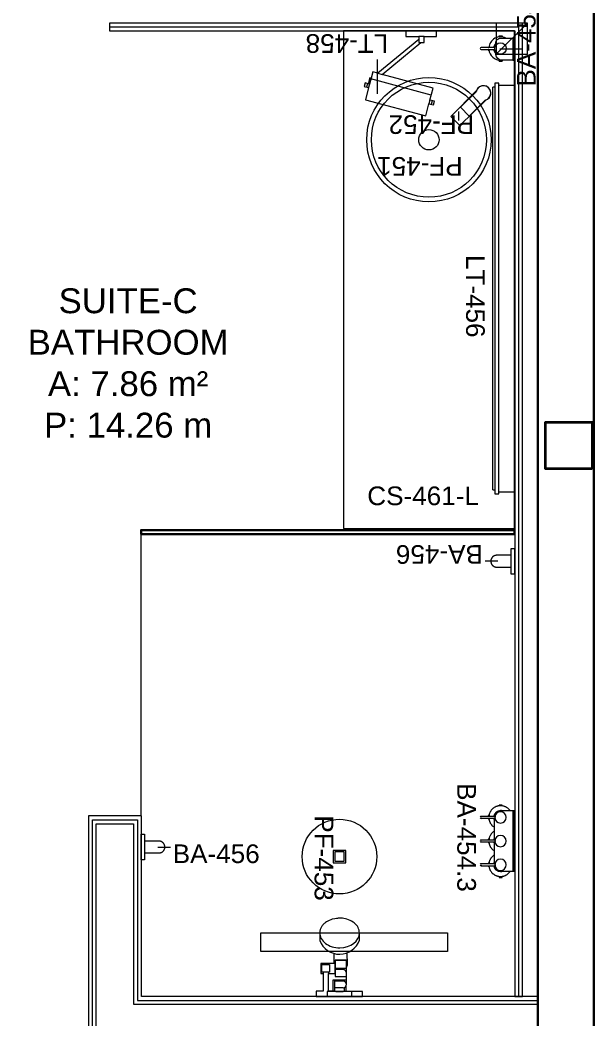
# Model space of a CAD drawing. Header units: centimetres. Extents: x 118932 to 154602, y -32682 to -23521.
# Drawn here: x 138481.7 to 138666.2, y -25439.7 to -25118.3 of the extents above; entities that cross this region are included whole.
import ezdxf

# ---------------------------------------------------------------- set-up
doc = ezdxf.new("R2010")
doc.units = ezdxf.units.CM
doc.header["$LTSCALE"] = 50
doc.header["$MEASUREMENT"] = 0
for name, color, linetype, lineweight, true_color in [('GEN_00_BL_Yazı', 7, 'Continuous', 0, 0x4f5250), ('GEN_00_BL_Ölçü Dış', 7, 'Continuous', 5, 0x766a5e), ('GEN_01_TA_Kolon', 7, 'Continuous', 35, 0xd05d28), ('GEN_02_TF_Islak Hacim', 7, 'Continuous', 5, 0x007cb0), ('GEN_02_TF_Mobilya', 7, 'Continuous', 5, 0x745e3d), ('GEN_05_ML_Alçıpan', 7, 'Continuous', 18, 0x008b29), ('GEN_05_ML_Alçıpan_giydirme', 7, 'Continuous', 18, 0x7ebab5), ('KALACAK DUVARLAR', 7, 'Continuous', 30, 0x005387)]:
    doc.layers.add(name, color=color, linetype=linetype, lineweight=lineweight, true_color=true_color)
doc.styles.add('ARIAL', font='arial.ttf')
doc.styles.add('Arial_6', font='arial.ttf', dxfattribs={"height": 59.5325})

# ---------------------------------------------------------------- blocks, each defined once
blk = doc.blocks.new('LEVEL 0_E BLOK_KOLON')
at = {"layer": 'GEN_01_TA_Kolon'}
blk.add_lwpolyline([(974.45, 320.17), (959.45, 320.17), (959.45, 335.15), (974.45, 335.15)], close=True, dxfattribs=at)
blk = doc.blocks.new('YIKILACAK DUVARLAR LEVEL 0 D BLOK')
at = {"layer": 'KALACAK DUVARLAR', "elevation": 0}
blk.add_lwpolyline([(254.89, -1102.79), (254.89, 36.38), (117.18, 36.38), (117.18, 51.38), (272.89, 51.38), (272.89, -1102.79)], close=True, dxfattribs=at)
blk = doc.blocks.new('suıte c-d duvarlar')
at = {"layer": 'GEN_05_ML_Alçıpan', "elevation": 0}
for points in [[(511.23, -123.34), (676.96, -123.34), (676.96, 64.36), (688.96, 64.36), (688.96, -95.64), (784.28, -95.64), (784.28, 64.36), (796.28, 64.36), (796.28, 6.29), (926.28, 6.29), (926.28, 8.79), (798.78, 8.79), (798.78, 66.86), (781.78, 66.86), (781.78, -93.14), (691.46, -93.14), (691.46, 66.86), (674.46, 66.86), (674.46, -120.84), (512.27, -120.84)], [(926.28, -6.96), (797.53, -6.96), (797.53, -136.59), (483.46, -136.59), (463.59, -116.72), (485.07, -95.31), (511.75, -122.09), (675.71, -122.09), (675.71, 65.61), (690.21, 65.61), (690.21, -94.39), (783.03, -94.39), (783.03, 65.61), (797.53, 65.61), (797.53, 7.54), (926.28, 7.54)]]:
    blk.add_lwpolyline(points, dxfattribs=at)
at = {"layer": 'GEN_05_ML_Alçıpan_giydirme', "elevation": 0}
blk.add_lwpolyline([(788.57, 319.37), (918.78, 319.36), (918.78, 8.79), (921.28, 8.79), (921.28, 321.86), (788.57, 321.87)], close=True, dxfattribs=at)
blk.add_lwpolyline([(788.57, 320.62), (920.03, 320.61), (920.03, 8.79)], dxfattribs=at)
blk = doc.blocks.new('Raindance shower combo - PF-453 SHOWER SYSTEM-14821002-TYPE J')
at = {"layer": 'GEN_02_TF_Islak Hacim'}
for p, q in [((50.6, -3), (50.6, -19.3)), ((85, -3), (50.6, -3)), ((50.6, -19.3), (85, -19.3)), ((85, -3), (85, -19.6)), ((165, -3), (85, -3)), ((85, -19.6), (165, -19.6)), ((103.2, -19.6), (103.2, -39.9)), ((109.1, -19.6), (109.1, -32.1)), ((136.8, -19.6), (113.1, -19.6)), ((138.6, -20.1), (160.7, -20.1)), ((140.8, -55.5), (140.8, -20.1)), ((146.7, -55.5), (146.7, -20.1)), ((160.7, -20.1), (160.7, -77.5)), ((165, -19.6), (165, -3)), ((200.1, -3), (165, -3)), ((178, -20.1), (200.1, -20.1)), ((178, -77.4), (178, -20.1)), ((200.1, -20.1), (200.1, -3)), ((102.9, -41.5), (102.9, -80.9)), ((102.9, -55.5), (146.7, -55.5)), ((136.8, -55.5), (140.8, -55.5)), ((139, -66.9), (102.9, -66.9)), ((102.9, -80.9), (102.9, -119.9)), ((139, -93.7), (102.9, -93.7)), ((139, -119.9), (139, -66.9)), ((139.3, -77.5), (139.3, -109.5)), ((160.7, -77.5), (139.3, -77.5)), ((156.8, -106), (156.8, -81)), ((156.8, -81), (181.8, -81)), ((160.7, -81), (160.7, -77.4)), ((185.2, -77.4), (178, -77.4)), ((178, -81), (178, -77.4)), ((181.8, -81), (181.8, -106)), ((185.2, -109.5), (185.2, -77.4)), ((99.5, -106.3), (100.1, -143.6)), ((102.9, -119.9), (102.9, -97.5)), ((102.9, -119.9), (139, -119.9)), ((139, -119.9), (102.9, -119.9)), ((139.3, -109.5), (185.2, -109.5)), ((142.3, -109.5), (141.8, -141)), ((181.8, -106), (156.8, -106)), ((61, -184.6), (61, -208.3)), ((188.3, -208.3), (188.3, -182.8))]:
    blk.add_line(p, q, dxfattribs=at)
for points in [[(113.1, -30.8), (140.8, -30.8)], [(113.1, -52.1), (140.8, -52.1)], [(113.1, -89.8), (139, -89.8)]]:
    blk.add_lwpolyline(points, dxfattribs=at)
for points in [[(144.9, -433), (105.1, -433), (105.1, -473), (144.9, -473)], [(139.7, -438.3), (110.3, -438.4), (110.3, -467.8), (139.7, -467.8)]]:
    blk.add_lwpolyline(points, close=True, dxfattribs=at)
blk.add_circle((125, -453), 120, dxfattribs=at)
for centre, radius, start, end in [((114.5, -42.3), 11.6, 96.5318, 176.0334), ((114.4, -40.6), 11.5, 184.4156, 263.9068), ((114.5, -78), 12, 194.0613, 263.6059), ((114.5, -78), 12, 194.0613, 263.6059), ((112.1, -106), 12.6, 137, 181), ((125, -206.5), 67.6, 20.5435, 161.0787)]:
    blk.add_arc(centre, radius, start, end, dxfattribs=at)
for major_axis, start_param, end_param in [((63.7, 0), 1.576448, 3.141593), ((-63.7, 0), 3.141593, 4.718041)]:
    blk.add_ellipse((124.7, -208.3), major_axis=major_axis, ratio=0.765186, start_param=start_param, end_param=end_param, dxfattribs=at)
blk.add_open_spline([(61, -208.3), (61, -211.2), (61.7, -216.8), (66, -227.8), (76.3, -240.1), (95.1, -250.7), (112.3, -254.4), (122.2, -254.8), (124.3, -254.8), (134.9, -254.1), (148.1, -251.6), (155.1, -249.5), (165.5, -244.8), (176.6, -235.8), (183.3, -227.4), (187.4, -218), (188.3, -211.6), (188.3, -208.3)], degree=3, knots=[0, 0, 0, 0, 0.058333, 0.116667, 0.233333, 0.35, 0.466667, 0.498213, 0.618018, 0.668587, 0.668587, 0.668587, 0.782182, 0.848848, 0.915515, 0.982182, 1.048848, 1.048848, 1.048848, 1.048848], dxfattribs=at)
at = {"layer": 'GEN_00_BL_Yazı', "insert": (144.9, -585.7), "char_height": 60, "width": 132.711, "attachment_point": 1, "rotation": 90, "style": 'Arial_6'}
blk.add_mtext('PF-453', dxfattribs=at)
blk = doc.blocks.new('Soap Dispenser - Trio - BA-454 SOAP DISPENSER triple-14820993-TYPE GxL')
at = {"layer": 'GEN_02_TF_Islak Hacim'}
for p, q in [((-79.4, 102.6), (-79.4, 62.6)), ((-73.5, 62.6), (-73.5, 102.6)), ((-3, 102.6), (-3, 62.6)), ((3, 62.6), (3, 102.6)), ((73.1, 102.6), (73.1, 62.6)), ((79, 62.6), (79, 102.6)), ((-79, 85), (-80.8, 85)), ((-80.8, 85), (-80.8, 82.9)), ((-80.8, 82.9), (-79, 82.9)), ((-80.8, 82.9), (-80.8, 81.6)), ((-70.8, 85), (-74.1, 85)), ((-73.9, 82.9), (-70.8, 82.9)), ((-2.9, 65), (-73.6, 65)), ((-70.8, 82.9), (-70.8, 85)), ((-70.8, 81.6), (-70.8, 82.9)), ((-2.6, 85), (-4.4, 85)), ((-4.4, 85), (-4.4, 83.1)), ((-4.4, 83.1), (-2.6, 83.1)), ((-4.4, 83.1), (-4.4, 81.6)), ((2.3, 83.1), (5.6, 83.1)), ((5.6, 85), (2.4, 85)), ((73.2, 65), (2.9, 65)), ((5.6, 83.1), (5.6, 85)), ((5.6, 81.6), (5.6, 83.1)), ((73.5, 85), (71.7, 85)), ((71.7, 85), (71.7, 83.1)), ((71.7, 83.1), (73.5, 83.1)), ((71.7, 83.1), (71.7, 81.6)), ((81.7, 85), (78.4, 85)), ((78.4, 83.1), (81.7, 83.1)), ((81.7, 83.1), (81.7, 85)), ((81.7, 81.6), (81.7, 83.1)), ((-114.6, 49.5), (-117, 49.5)), ((-117, 49.5), (-117, 39.5)), ((-117, 39.5), (-114.6, 39.5)), ((-114.6, 39.5), (-114.6, 49.5)), ((-112.7, 49.5), (-114.6, 49.5)), ((-114.6, 39.5), (-112.5, 39.5)), ((-97, 45), (-97, 0)), ((-79.4, 62.6), (-79.3, 62.6)), ((-77.9, 62.6), (-79.4, 62.6)), ((-73.5, 62.6), (-75, 62.6)), ((-73.6, 62.6), (-73.5, 62.6)), ((-3, 62.6), (-2.9, 62.6)), ((-1.5, 62.6), (-3, 62.6)), ((3, 62.6), (1.5, 62.6)), ((2.9, 62.6), (3, 62.6)), ((73.1, 62.6), (73.2, 62.6)), ((74.5, 62.6), (73.1, 62.6)), ((79, 62.6), (77.5, 62.6)), ((78.9, 62.6), (79, 62.6)), ((97, 0), (97, 45)), ((114.2, 49.5), (112.3, 49.5)), ((112.3, 39.5), (114.2, 39.5)), ((115.9, 49.5), (114.2, 49.5)), ((114.2, 49.5), (114.2, 39.5)), ((114.2, 39.5), (115.9, 39.5)), ((115.9, 39.5), (115.9, 49.5)), ((97, 5), (-97, 5)), ((-97, 5), (-97, 0)), ((-97, 0), (97, 0)), ((-97, 0), (97, 0)), ((97, 0), (97, 5))]:
    blk.add_line(p, q, dxfattribs=at)
at = {"layer": 'GEN_02_TF_Islak Hacim', "flags": 128}
for points in [[(-79.4, 107.6), (-79.4, 107.6), (-79.4, 107.6), (-79.4, 107.6), (-79.4, 107.5), (-79.4, 107.5), (-79.4, 107.4), (-79.4, 107.4), (-79.4, 107.3), (-79.4, 107.3), (-79.4, 107.2), (-79.4, 107.1), (-79.4, 107), (-79.4, 106.9), (-79.4, 106.8), (-79.4, 106.7), (-79.4, 106.6), (-79.4, 106.5), (-79.4, 106.4), (-79.4, 106.2), (-79.4, 106.1), (-79.4, 105.9), (-79.4, 105.8), (-79.4, 105.6), (-79.4, 105.5), (-79.4, 105.3), (-79.4, 105.1), (-79.4, 104.9), (-79.4, 104.8), (-79.4, 104.6), (-79.4, 104.4), (-79.4, 104.2), (-79.4, 104), (-79.4, 103.8), (-79.4, 103.6), (-79.4, 103.4), (-79.4, 103.2), (-79.4, 103), (-79.4, 102.8), (-79.4, 102.6), (-79.4, 102.6)], [(-73.5, 102.6), (-73.5, 102.8), (-73.5, 103), (-73.5, 103.2), (-73.5, 103.4), (-73.5, 103.6), (-73.5, 103.8), (-73.5, 104), (-73.5, 104.2), (-73.5, 104.4), (-73.5, 104.5), (-73.5, 104.7), (-73.5, 104.9), (-73.5, 105.1), (-73.5, 105.2), (-73.5, 105.4), (-73.5, 105.6), (-73.5, 105.7), (-73.5, 105.9), (-73.5, 106), (-73.5, 106.2), (-73.5, 106.3), (-73.5, 106.4), (-73.5, 106.6), (-73.5, 106.7), (-73.5, 106.8), (-73.5, 106.9), (-73.5, 107), (-73.5, 107.1), (-73.5, 107.2), (-73.5, 107.3), (-73.5, 107.3), (-73.5, 107.4), (-73.5, 107.4), (-73.5, 107.5), (-73.5, 107.5), (-73.5, 107.5), (-73.5, 107.6), (-73.5, 107.6), (-73.5, 107.6)], [(-3, 107.6), (-3, 107.6), (-3, 107.6), (-3, 107.6), (-3, 107.5), (-3, 107.5), (-3, 107.4), (-3, 107.4), (-3, 107.3), (-3, 107.3), (-3, 107.2), (-3, 107.1), (-3, 107), (-3, 106.9), (-3, 106.8), (-3, 106.7), (-3, 106.6), (-3, 106.5), (-3, 106.4), (-3, 106.2), (-3, 106.1), (-3, 105.9), (-3, 105.8), (-3, 105.6), (-3, 105.5), (-3, 105.3), (-3, 105.1), (-3, 104.9), (-3, 104.8), (-3, 104.6), (-3, 104.4), (-3, 104.2), (-3, 104), (-3, 103.8), (-3, 103.6), (-3, 103.4), (-3, 103.2), (-3, 103), (-3, 102.8), (-3, 102.6), (-3, 102.6)], [(3, 102.6), (3, 102.8), (3, 103), (3, 103.2), (3, 103.4), (3, 103.6), (3, 103.8), (3, 104), (3, 104.2), (3, 104.4), (3, 104.5), (3, 104.7), (3, 104.9), (3, 105.1), (3, 105.2), (3, 105.4), (3, 105.6), (3, 105.7), (3, 105.9), (3, 106), (3, 106.2), (3, 106.3), (3, 106.4), (3, 106.6), (3, 106.7), (3, 106.8), (3, 106.9), (3, 107), (3, 107.1), (3, 107.2), (3, 107.3), (3, 107.3), (3, 107.4), (3, 107.4), (3, 107.5), (3, 107.5), (3, 107.5), (3, 107.6), (3, 107.6), (3, 107.6)], [(73.1, 107.6), (73.1, 107.6), (73.1, 107.6), (73.1, 107.6), (73.1, 107.5), (73.1, 107.5), (73.1, 107.4), (73.1, 107.4), (73.1, 107.3), (73.1, 107.3), (73.1, 107.2), (73.1, 107.1), (73.1, 107), (73.1, 106.9), (73.1, 106.8), (73.1, 106.7), (73.1, 106.6), (73.1, 106.5), (73.1, 106.4), (73.1, 106.2), (73.1, 106.1), (73.1, 105.9), (73.1, 105.8), (73.1, 105.6), (73.1, 105.5), (73.1, 105.3), (73.1, 105.1), (73.1, 104.9), (73.1, 104.8), (73.1, 104.6), (73.1, 104.4), (73.1, 104.2), (73.1, 104), (73.1, 103.8), (73.1, 103.6), (73.1, 103.4), (73.1, 103.2), (73.1, 103), (73.1, 102.8), (73.1, 102.6), (73.1, 102.6)], [(79, 102.6), (79, 102.8), (79, 103), (79, 103.2), (79, 103.4), (79, 103.6), (79, 103.8), (79, 104), (79, 104.2), (79, 104.4), (79, 104.5), (79, 104.7), (79, 104.9), (79, 105.1), (79, 105.2), (79, 105.4), (79, 105.6), (79, 105.7), (79, 105.9), (79, 106), (79, 106.2), (79, 106.3), (79, 106.4), (79, 106.6), (79, 106.7), (79, 106.8), (79, 106.9), (79, 107), (79, 107.1), (79, 107.2), (79, 107.3), (79, 107.3), (79, 107.4), (79, 107.4), (79, 107.5), (79, 107.5), (79, 107.5), (79, 107.6), (79, 107.6), (79, 107.6)], [(-79, 82.4), (-80.5, 82.2), (-82, 82), (-83.5, 81.8), (-85, 81.5), (-86.4, 81.1), (-87.9, 80.7), (-89.3, 80.2), (-90.7, 79.7), (-92.1, 79.1), (-93.4, 78.4), (-94.7, 77.7), (-96, 76.9), (-97.3, 76.1), (-98.5, 75.3), (-99.7, 74.4), (-100.9, 73.4), (-102, 72.4), (-103.1, 71.4), (-104.1, 70.3), (-105.1, 69.2), (-106, 68), (-106.9, 66.8), (-107.8, 65.6), (-108.6, 64.3), (-109.3, 63), (-110, 61.7), (-110.7, 60.3), (-111.3, 58.9), (-111.8, 57.5), (-112.3, 56.1), (-112.7, 54.7), (-113, 53.2), (-113.3, 51.7), (-113.6, 50.2), (-113.8, 48.8), (-113.9, 47.3), (-113.9, 45.8), (-113.9, 45)], [(-45.5, 66.1), (-46.4, 67.4), (-47.3, 68.5), (-48.3, 69.7), (-49.3, 70.8), (-50.3, 71.9), (-51.4, 72.9), (-52.6, 73.9), (-53.7, 74.8), (-54.9, 75.7), (-56.2, 76.5), (-57.5, 77.3), (-58.8, 78), (-60.1, 78.7), (-61.5, 79.3), (-62.9, 79.9), (-64.3, 80.4), (-65.7, 80.9), (-67.1, 81.3), (-68.6, 81.6), (-70.1, 81.9), (-71.6, 82.1), (-73, 82.3)], [(-2.6, 82.4), (-4.1, 82.2), (-5.6, 82), (-7.1, 81.8), (-8.5, 81.5), (-10, 81.1), (-11.4, 80.7), (-12.8, 80.2), (-14.2, 79.7), (-15.6, 79.1), (-17, 78.4), (-18.3, 77.7), (-19.6, 76.9), (-20.8, 76.1), (-22.1, 75.3), (-23.3, 74.4), (-24.4, 73.4), (-25.5, 72.4), (-26.6, 71.4), (-27.7, 70.3), (-28.6, 69.2), (-29.6, 68), (-30.5, 66.8), (-31.3, 65.6)], [(31, 66.1), (30.1, 67.4), (29.2, 68.5), (28.2, 69.7), (27.2, 70.8), (26.1, 71.9), (25, 72.9), (23.9, 73.9), (22.7, 74.8), (21.5, 75.7), (20.3, 76.5), (19, 77.3), (17.7, 78), (16.3, 78.7), (15, 79.3), (13.6, 79.9), (12.2, 80.4), (10.8, 80.9), (9.3, 81.3), (7.8, 81.6), (6.4, 81.9), (4.9, 82.1), (3.4, 82.3)], [(73.4, 82.4), (71.9, 82.2), (70.5, 82), (69, 81.8), (67.5, 81.5), (66.1, 81.1), (64.6, 80.7), (63.2, 80.2), (61.8, 79.7), (60.4, 79.1), (59.1, 78.4), (57.8, 77.7), (56.5, 76.9), (55.2, 76.1), (54, 75.3), (52.8, 74.4), (51.6, 73.4), (50.5, 72.4), (49.4, 71.4), (48.4, 70.3), (47.4, 69.2), (46.4, 68), (45.6, 66.8), (44.7, 65.6)], [(113.5, 45), (113.5, 46.5), (113.4, 48), (113.3, 49.4), (113.1, 50.9), (112.8, 52.4), (112.5, 53.9), (112.1, 55.3), (111.6, 56.8), (111.1, 58.2), (110.6, 59.6), (110, 60.9), (109.3, 62.3), (108.6, 63.6), (107.8, 64.9), (107, 66.1), (106.1, 67.4), (105.2, 68.5), (104.2, 69.7), (103.2, 70.8), (102.2, 71.9), (101.1, 72.9), (99.9, 73.9), (98.8, 74.8), (97.5, 75.7), (96.3, 76.5), (95, 77.3), (93.7, 78), (92.4, 78.7), (91, 79.3), (89.6, 79.9), (88.2, 80.4), (86.8, 80.9), (85.3, 81.3), (83.9, 81.6), (82.4, 81.9), (80.9, 82.1), (79.4, 82.3)], [(-113.9, 45), (-113.9, 43.5), (-113.8, 42), (-113.7, 40.5), (-113.5, 39), (-113.2, 37.5), (-112.9, 36), (-112.5, 34.6), (-112, 33.2), (-111.5, 31.7), (-111, 30.4), (-110.4, 29), (-109.7, 27.6), (-109, 26.3), (-108.2, 25), (-107.4, 23.8), (-106.5, 22.6), (-105.6, 21.4), (-104.6, 20.2), (-103.6, 19.1), (-102.6, 18.1), (-101.5, 17), (-100.3, 16.1), (-99.2, 15.1), (-98, 14.2)], [(98.1, 14.6), (99.3, 15.5), (100.5, 16.5), (101.6, 17.5), (102.7, 18.5), (103.7, 19.6), (104.7, 20.8), (105.6, 21.9), (106.5, 23.1), (107.4, 24.4), (108.2, 25.6), (108.9, 26.9), (109.6, 28.3), (110.3, 29.6), (110.8, 31), (111.4, 32.4), (111.8, 33.8), (112.3, 35.3), (112.6, 36.7), (112.9, 38.2), (113.2, 39.7), (113.3, 41.2), (113.5, 42.6), (113.5, 44.1), (113.5, 45)]]:
    blk.add_lwpolyline(points, dxfattribs=at)
at = {"layer": 'GEN_02_TF_Islak Hacim'}
for centre, radius, start, end in [((-76.4, 107.6), 2.98, 120, 180), ((-76.4, 107.6), 2.98, 180, 240), ((-76.4, 107.6), 2.98, 0, 60), ((-76.4, 107.6), 2.98, 300, 0), ((0, 107.6), 2.98, 120, 180), ((0, 107.6), 2.98, 180, 240), ((0, 107.6), 2.98, 0, 60), ((0, 107.6), 2.98, 300, 0), ((76, 107.6), 2.98, 120, 180), ((76, 107.6), 2.98, 180, 240), ((76, 107.6), 2.98, 0, 60), ((76, 107.6), 2.98, 300, 0), ((-76.4, 45), 22, 97.5598, 180), ((-77, 45), 20, 96.8039, 180), ((-76.4, 45), 22, 68.099, 82.3757), ((0, 45), 22, 97.5598, 108.6093), ((0, 45), 22, 68.099, 82.3757), ((76, 45), 22, 97.5598, 111.901), ((76, 45), 22, 0, 80.5842), ((77, 45), 20, 0, 82.4941), ((-76.4, 45), 22, 180, 192.2823), ((-76.4, 45), 18.2, 0, 180), ((-76.4, 45), 18.2, 180, 0), ((0, 45), 18.2, 0, 180), ((0, 45), 18.2, 180, 0), ((76, 45), 18.2, 0, 180), ((76, 45), 18.2, 180, 0), ((76, 45), 22, 351.246, 0)]:
    blk.add_arc(centre, radius, start, end, dxfattribs=at)
at = {"layer": 'GEN_00_BL_Yazı', "insert": (186.1, 123.9), "char_height": 60, "width": 331.384, "attachment_point": 1, "rotation": 180, "style": 'Arial_6'}
blk.add_mtext('BA-454.3', dxfattribs=at)
blk = doc.blocks.new('Grab-Bar_Bobrick_B-6806 - BA-456 24_-V371-TYPE GxL')
at = {"layer": 'GEN_00_BL_Yazı'}
blk.add_line((-53504.4, -6427.9), (-53463.6, -6427.9), dxfattribs=at)
at = {"layer": 'GEN_02_TF_Islak Hacim', "lineweight": 13, "flags": 128}
blk.add_lwpolyline([(-53558, -6468.7), (-53558, -6386.1), (-53546.8, -6386.1), (-53546.8, -6468.7)], close=True, dxfattribs=at)
blk.add_lwpolyline([(-53546.8, -6446.5), (-53532.6, -6446.5), (-53531.3, -6446.5), (-53530, -6446.5), (-53528.8, -6446.5), (-53527.5, -6446.5), (-53526.2, -6446.5), (-53525, -6446.5), (-53523.8, -6446.5), (-53522.6, -6446.5), (-53521.4, -6446.5), (-53520.2, -6446.5), (-53519, -6446.5), (-53517.9, -6446.5), (-53516.8, -6446.5), (-53515.7, -6446.5), (-53514.6, -6446.5), (-53513.6, -6446.5), (-53512.6, -6446.5), (-53511.6, -6446.5), (-53510.7, -6446.5), (-53509.8, -6446.5), (-53508.9, -6446.5), (-53508.1, -6446.5), (-53507.3, -6446.5), (-53506.5, -6446.5), (-53505.8, -6446.5), (-53505.2, -6446.5), (-53504.6, -6446.5), (-53504, -6446.5), (-53503.4, -6446.5), (-53503, -6446.5), (-53502.5, -6446.5), (-53502.1, -6446.5), (-53501.8, -6446.5), (-53501.5, -6446.5), (-53501.3, -6446.5), (-53501.1, -6446.5), (-53500.9, -6446.5), (-53500.8, -6446.5), (-53500.8, -6446.5), (-53500.6, -6446.5), (-53499.8, -6446.5), (-53499.1, -6446.4), (-53498.3, -6446.3), (-53497.6, -6446.2), (-53496.8, -6446.1), (-53496.1, -6445.9), (-53495.3, -6445.7), (-53494.6, -6445.5), (-53493.9, -6445.2), (-53493.2, -6444.9), (-53492.5, -6444.6), (-53491.8, -6444.2), (-53491.2, -6443.9), (-53490.5, -6443.5), (-53489.9, -6443), (-53489.3, -6442.6), (-53488.7, -6442.1), (-53488.1, -6441.6), (-53487.5, -6441.1), (-53487, -6440.6), (-53486.5, -6440), (-53486, -6439.4), (-53485.5, -6438.8), (-53485.1, -6438.2), (-53484.7, -6437.6), (-53484.3, -6436.9), (-53483.9, -6436.2), (-53483.6, -6435.6), (-53483.3, -6434.9), (-53483, -6434.2, 0.168627), (-53482.6, -6422), (-53482.8, -6421.3), (-53483, -6420.5), (-53483.3, -6419.8), (-53483.7, -6419.1), (-53484, -6418.5), (-53484.4, -6417.8), (-53484.8, -6417.2), (-53485.2, -6416.5), (-53485.6, -6415.9), (-53486.1, -6415.3), (-53486.6, -6414.7), (-53487.1, -6414.2), (-53487.7, -6413.6), (-53488.2, -6413.1), (-53488.8, -6412.6), (-53489.4, -6412.2), (-53490, -6411.7), (-53490.7, -6411.3), (-53491.3, -6410.9), (-53492, -6410.5), (-53492.7, -6410.2), (-53493.4, -6409.9), (-53494.1, -6409.6), (-53494.8, -6409.4), (-53495.5, -6409.1), (-53496.3, -6408.9), (-53497, -6408.8), (-53497.8, -6408.6), (-53498.5, -6408.5), (-53499.3, -6408.5), (-53500, -6408.4), (-53500.8, -6408.4), (-53500.8, -6408.4), (-53500.9, -6408.4), (-53501, -6408.4), (-53501.2, -6408.4), (-53501.4, -6408.4), (-53501.7, -6408.4), (-53502, -6408.4), (-53502.4, -6408.4), (-53502.8, -6408.4), (-53503.3, -6408.4), (-53503.8, -6408.4), (-53504.4, -6408.4), (-53505, -6408.4), (-53505.7, -6408.4), (-53506.4, -6408.4), (-53507.1, -6408.4), (-53507.9, -6408.4), (-53508.7, -6408.4), (-53509.5, -6408.4), (-53510.4, -6408.4), (-53511.4, -6408.4), (-53512.3, -6408.4), (-53513.3, -6408.4), (-53514.3, -6408.4), (-53515.4, -6408.4), (-53516.5, -6408.4), (-53517.6, -6408.4), (-53518.7, -6408.4), (-53519.9, -6408.4), (-53521.1, -6408.4), (-53522.2, -6408.4), (-53523.5, -6408.4), (-53524.7, -6408.4), (-53525.9, -6408.4), (-53527.2, -6408.4), (-53528.4, -6408.4), (-53529.7, -6408.4), (-53530.9, -6408.4), (-53532.2, -6408.4), (-53532.6, -6408.4), (-53546.8, -6408.4)], format="xyb", dxfattribs=at)
at = {"layer": 'GEN_00_BL_Yazı', "insert": (-53456.4, -6479.9), "char_height": 60, "width": 265.421, "attachment_point": 7, "style": 'Arial_6'}
blk.add_mtext('BA-456', dxfattribs=at)
blk = doc.blocks.new('Soap Dispenser - Trio - BA-454 SOAP DISPENSER -single-14380691-TYPE J')
at = {"layer": 'GEN_00_BL_Yazı'}
blk.add_line((1.1, -47.1), (1.1, 22.9), dxfattribs=at)
at = {"layer": 'GEN_02_TF_Islak Hacim', "flags": 128}
for points in [[(37.9, -5), (37.9, 0), (-33.1, 0), (-33.1, -5)], [(-38.5, -39.5), (-38.5, -49.5), (-40.9, -49.5), (-40.9, -39.5)], [(40.5, -49.5), (40.5, -39.5), (37.9, -39.5), (37.9, -49.5)], [(40.3, -39.5), (40.3, -49.5), (38.6, -49.5), (38.6, -39.5)], [(-4.4, -84.9), (-4.4, -83), (-3, -83), (-3, -84.9)], [(5.6, -84.9), (5.6, -83), (3, -83), (3, -84.9)]]:
    blk.add_lwpolyline(points, close=True, dxfattribs=at)
for points in [[(-9.8, -60.2), (-17.9, -60.2, -0.414214), (-33.1, -45), (-33.1, -5)], [(37.9, -5), (37.9, -40.2, -0.39688), (19.1, -60.2), (9.9, -60.2)], [(-3, -62.6), (-3, -102.6), (-3, -102.8), (-3, -103), (-3, -103.2), (-3, -103.4), (-3, -103.6), (-3, -103.8), (-3, -104), (-3, -104.2), (-3, -104.4), (-3, -104.5), (-3, -104.7), (-3, -104.9), (-3, -105.1), (-3, -105.2), (-3, -105.4), (-3, -105.6), (-3, -105.7), (-3, -105.9), (-3, -106), (-3, -106.2), (-3, -106.3), (-3, -106.4), (-3, -106.6), (-3, -106.7), (-3, -106.8), (-3, -106.9), (-3, -107), (-3, -107.1), (-3, -107.2), (-3, -107.6, 1), (3, -107.6), (3, -107.6), (3, -107.6), (3, -107.6), (3, -107.5), (3, -107.5), (3, -107.4), (3, -107.4), (3, -107.3), (3, -107.3), (3, -107.2), (3, -107.1), (3, -107), (3, -106.9), (3, -106.8), (3, -106.7), (3, -106.6), (3, -106.5), (3, -106.4), (3, -106.2), (3, -106.1), (3, -105.9), (3, -105.8), (3, -105.6), (3, -105.5), (3, -105.3), (3, -105.1), (3, -104.9), (3, -104.8), (3, -104.6), (3, -104.4), (3, -104.2), (3, -104), (3, -103.8), (3, -103.6), (3, -103.4), (3, -103.2), (3, -103), (3, -102.8), (3, -102.6), (3, -102.6), (3, -62.6)]]:
    blk.add_lwpolyline(points, format="xyb", dxfattribs=at)
for points in [[(-37.2, -49.5), (-40.9, -49.5), (-40.9, -39.5), (-37.1, -39.5)], [(-3, -82.3), (-3, -85), (-4.4, -85), (-4.4, -82.2)], [(3, -82.3), (3, -85), (5.6, -85), (5.6, -82)]]:
    blk.add_lwpolyline(points, dxfattribs=at)
at = {"layer": 'GEN_02_TF_Islak Hacim'}
blk.add_circle((0, -45), 18.2, dxfattribs=at)
for radius, start, end in [(37.5, 152.0898, 265.4435), (22, 224.0164, 262.212), (37.5, 274.5565, 1.1736), (22, 277.788, 316.0936)]:
    blk.add_arc((0, -45), radius, start, end, dxfattribs=at)
at = {"layer": 'GEN_00_BL_Yazı', "insert": (122.2, 7.7), "char_height": 60, "width": 331.384, "attachment_point": 1, "rotation": 180, "style": 'Arial_6'}
blk.add_mtext('BA-454.1', dxfattribs=at)
blk = doc.blocks.new('makeup mirror 16__hcr07922_rfa - LT-458 SHAVING MIRROR-14453733-TYPE J')
at = {"layer": 'GEN_00_BL_Yazı'}
blk.add_line((48117.6, 10856), (48007.7, 10856), dxfattribs=at)
at = {"layer": 'GEN_02_TF_Islak Hacim'}
for p, q in [((47933.7, 11045.1), (47915.6, 11045.1)), ((47915.6, 11045.1), (47915.6, 10946.6)), ((47933.6, 11005.1), (47933.7, 11045.1)), ((48099.6, 11034.3), (48055.8, 10870.9)), ((48122.1, 11028.3), (48070.2, 10834.5)), ((48138.4, 11023.9), (48099.6, 11034.3)), ((48142.1, 11038.5), (48138.4, 11023.9)), ((48138.4, 11023.9), (48150, 11020.8)), ((48140.3, 11031.2), (48151.9, 11028.1)), ((48153.7, 11035.3), (48142.1, 11038.5)), ((48150, 11020.8), (48153.7, 11035.3)), ((47952.7, 11005.1), (47933.6, 11005.1)), ((47933.6, 11005.1), (47933.6, 10988)), ((47952.6, 10988), (47952.7, 10995)), ((47952.7, 10995), (47952.7, 11005.1)), ((48055.8, 10870.9), (47952.7, 10995)), ((48137, 10816.6), (48188.9, 11010.4)), ((48188.9, 11010.4), (48150, 11020.8)), ((47933.6, 10946.6), (47933.6, 10988)), ((47933.6, 10988), (47942.9, 10988)), ((47942.9, 10988), (48052, 10856.8)), ((47942.9, 10988), (47952.6, 10988)), ((47915.6, 10946.6), (47933.6, 10946.6)), ((48052, 10856.8), (48055.8, 10870.9)), ((48052, 10856.8), (48047.7, 10840.4)), ((48047.7, 10840.4), (48067.8, 10835.2)), ((48067.8, 10835.2), (48066.6, 10830.7)), ((48066.6, 10830.7), (48083.1, 10826.3)), ((48067.8, 10835.2), (48098.1, 10827.1)), ((48086.5, 10830.2), (48082.5, 10815.9)), ((48083.1, 10826.3), (48084.3, 10830.7)), ((48084.3, 10830.7), (48086.5, 10830.2)), ((48082.5, 10815.9), (48094.1, 10812.8)), ((48084.6, 10823.1), (48096.2, 10820)), ((48094.1, 10812.8), (48098.1, 10827.1)), ((48098.1, 10827.1), (48137, 10816.6))]:
    blk.add_line(p, q, dxfattribs=at)
at = {"layer": 'GEN_00_BL_Yazı', "insert": (47986.3, 10890.1), "char_height": 60, "width": 251.286, "attachment_point": 1, "rotation": 270, "style": 'Arial_6'}
blk.add_mtext('LT-458', dxfattribs=at)
blk = doc.blocks.new('120lik DUS CAMİ')
at = {"layer": 'GEN_02_TF_Islak Hacim', "color": 5, "lineweight": 30}
blk.add_lwpolyline([(0, 1.27), (-120, 1.27), (-120, 0), (0, 0)], close=True, dxfattribs=at)
blk = doc.blocks.new('452 faucet')
at = {"layer": 'GEN_02_TF_Islak Hacim'}
for p, q in [((-1.94, 2.66), (-2.04, 2.66)), ((-2.04, 2.15), (-1.95, 2.15))]:
    blk.add_line(p, q, dxfattribs=at)
at = {"layer": 'GEN_02_TF_Islak Hacim', "flags": 128}
for points in [[(2.66, 1.5), (10.93, 9.85), (7.98, 12.81), (-0.43, 4.57)], [(2.77, 1.91), (7.78, 6.92), (4.95, 9.74), (-0.12, 4.67)]]:
    blk.add_lwpolyline(points, dxfattribs=at)
at = {"layer": 'GEN_02_TF_Islak Hacim'}
for start, end in [(103.2039, 349.4026), (111.0963, 172.457), (184.6196, 339.2871)]:
    blk.add_arc((0.43, 2.35), 2.38, start, end, dxfattribs=at)
blk = doc.blocks.new('pr 451 rooms sink')
at = {"layer": 'GEN_00_BL_Yazı'}
blk.add_line((-9.51, -14.12), (-9.51, -11.21), dxfattribs=at)
at = {"layer": 'GEN_02_TF_Islak Hacim'}
for radius in [20, 18.5, 3.27]:
    blk.add_circle((0, -5), radius, dxfattribs=at)
blk.add_blockref('452 faucet', (-17.93, -22.35))
at = {"layer": 'GEN_00_BL_Yazı', "char_height": 6, "width": 26.0709, "attachment_point": 1, "style": 'Arial_6'}
for s, insert in [('PF-451', (-10.85, 6.59)), ('PF-452', (-14.51, -6.87))]:
    blk.add_mtext(s, dxfattribs=dict(at, insert=insert))
blk = doc.blocks.new('LEFT-CS-461')
at = {"layer": 'GEN_02_TF_Islak Hacim'}
blk.add_lwpolyline([(55, 160), (0, 160), (0, 0), (55, 0)], close=True, dxfattribs=at)
blk.add_blockref('pr 451 rooms sink', (27.5, 40))
at = {"layer": 'GEN_00_BL_Yazı', "insert": (47.32, 146.54), "char_height": 6, "width": 27.0133, "attachment_point": 1, "rotation": 180, "style": 'Arial_6'}
blk.add_mtext('CS-461-L', dxfattribs=at)
blk = doc.blocks.new('Electric_Mirror-radiance - LT-456 ELETRIC MIRROR-13669292-TYPE D')
at = {"layer": 'GEN_02_TF_Mobilya'}
for p, q in [((-647.7, 69.8), (647.7, 69.8)), ((-647.7, 69.8), (-647.7, 63.5)), ((647.7, 63.5), (647.7, 69.8)), ((660.4, 63.5), (-660.4, 63.5)), ((-660.4, 63.5), (-660.4, 50.8)), ((-660.4, 50.8), (660.4, 50.8)), ((-654.1, 50.8), (-654.1, 0)), ((654, 50.8), (654, 0)), ((660.4, 50.8), (660.4, 63.5)), ((-654.1, 0), (654, 0))]:
    blk.add_line(p, q, dxfattribs=at)
at = {"layer": 'GEN_00_BL_Yazı', "insert": (107.9, 156.4), "char_height": 60, "width": 265.421, "attachment_point": 7, "rotation": 180.0026, "style": 'Arial_6'}
blk.add_mtext('LT-456', dxfattribs=at)
blk = doc.blocks.new('LEVEL 0 ISLAK HACİM')
at = {"layer": 'GEN_02_TF_Islak Hacim', "elevation": 0}
blk.add_lwpolyline([(-1835.41, 1032.03), (-1835.41, 1122.8)], dxfattribs=at)
for name, p, xscale, yscale, zscale, rotation in [('Soap Dispenser - Trio - BA-454 SOAP DISPENSER -single-14380691-TYPE J', (-1715.41, 1278.86, 0), 0.1000000000000001, 0.1000000000000001, 0.1000000000000001, 270), ('makeup mirror 16__hcr07922_rfa - LT-458 SHAVING MIRROR-14453733-TYPE J', (-2845, 6076.1, 0), 0.1000000000000002, 0.1000000000000002, 0.1000000000000002, 270), ('Electric_Mirror-radiance - LT-456 ELETRIC MIRROR-13669292-TYPE D', (-1715.41, 1201.67, 0), 0.09999999999999991, 0.09999999999999991, 0.09999999999999991, 89.99741538323607), ('Grab-Bar_Bobrick_B-6806 - BA-456 24_-V371-TYPE GxL', (-7071.21, 471.22, 0), 0.1, 0.1, 0.1, 180), ('Soap Dispenser - Trio - BA-454 SOAP DISPENSER triple-14820993-TYPE GxL', (-1715.41, 1023.96, 0), 0.1000000000000034, 0.1000000000000034, 0.1000000000000034, 90), ('Raindance shower combo - PF-453 SHOWER SYSTEM-14821002-TYPE J', (-1759.16, 973.66, 0), 0.1, 0.1, 0.1, 180)]:
    blk.add_blockref(name, p, dxfattribs=dict(xscale=xscale, yscale=yscale, zscale=zscale, rotation=rotation))
at = {"rotation": 180}
blk.add_blockref('LEFT-CS-461', (-1715.41, 1284.53, 0), dxfattribs=at)
blk.add_blockref('120lik DUS CAMİ', (-1715.41, 1122.69, 0))
at = {"xscale": 0.1, "yscale": 0.1, "zscale": 0.1}
blk.add_blockref('Grab-Bar_Bobrick_B-6806 - BA-456 24_-V371-TYPE GxL', (3520.38, 1664.78, 0), dxfattribs=at)
blk = doc.blocks.new('60LIK YER SÜZGECİ')
at = {"layer": 'GEN_02_TF_Islak Hacim'}
blk.add_lwpolyline([(79589.82, -32983.56), (79589.82, -32923.56), (79595.82, -32923.56), (79595.82, -32983.56)], close=True, dxfattribs=at)
blk = doc.blocks.new('10X10 YER SÜZGECI')
at = {"layer": 'GEN_02_TF_Islak Hacim'}
blk.add_line((79379.38, -32867.31), (79369.38, -32877.31), dxfattribs=at)
blk.add_lwpolyline([(79369.38, -32877.31), (79379.38, -32877.31), (79379.38, -32867.31), (79369.38, -32867.31)], close=True, dxfattribs=at)
blk = doc.blocks.new('level 0 süzgeçler')
blk.add_blockref('10X10 YER SÜZGECI', (-82010.79, 37908.08, 0))
at = {"rotation": 270}
blk.add_blockref('60LIK YER SÜZGECİ', (30266.48, 84338.04, 0), dxfattribs=at)
blk = doc.blocks.new('TEFRISLI MAHAL LEVEL 0 D BLOK')
at = {"layer": 'GEN_00_BL_Yazı', "transparency": 33554687, "insert": (-752.3, 1281.67, 0), "char_height": 8, "attachment_point": 2, "style": 'ARIAL'}
blk.add_mtext('SUITE-C\\PBATHROOM\\PA: 7.86 m²\\PP: 14.26 m', dxfattribs=at)

msp = doc.modelspace()

# ---------------------------------------------------------------- block references
for name, p in [('YIKILACAK DUVARLAR LEVEL 0 D BLOK', (138393.35, -25150.71, 0)), ('LEVEL 0_E BLOK_KOLON', (137691.18, -25582.84, 0)), ('suıte c-d duvarlar', (137721.97, -25441.19, 0))]:
    msp.add_blockref(name, p)

# ---------------------------------------------------------------- next in the draw order: block references
msp.add_blockref('LEVEL 0 ISLAK HACİM', (140356.1, -26406.37, 0))

# ---------------------------------------------------------------- next in the draw order: block references
msp.add_blockref('level 0 süzgeçler', (141276.24, -30160.12))
at = {"layer": 'GEN_00_BL_Ölçü Dış'}
msp.add_blockref('TEFRISLI MAHAL LEVEL 0 D BLOK', (139268.8, -26486.31), dxfattribs=at)

doc.saveas('drawing.dxf')
